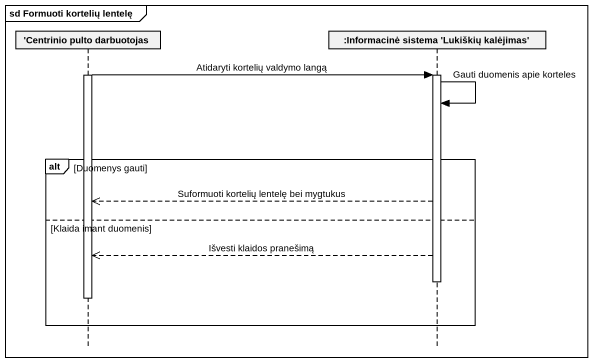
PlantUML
@startuml
mainframe sd Formuoti kortelių lentelę
hide footbox
participant "'Centrinio pulto darbuotojas" as Centrinio_pulto_darbuotojas
participant ":Informacinė sistema 'Lukiškių kalėjimas'" as Informacinė_sistema

activate Centrinio_pulto_darbuotojas
Centrinio_pulto_darbuotojas -> Informacinė_sistema : Atidaryti kortelių valdymo langą
activate Informacinė_sistema
Informacinė_sistema -> Informacinė_sistema : Gauti duomenis apie korteles
alt Duomenys gauti
  Informacinė_sistema -->> Centrinio_pulto_darbuotojas : Suformuoti kortelių lentelę bei mygtukus
else Klaida imant duomenis
  Informacinė_sistema -->> Centrinio_pulto_darbuotojas : Išvesti klaidos pranešimą
  deactivate Informacinė_sistema
  deactivate Centrinio_pulto_darbuotojas
end
@enduml
